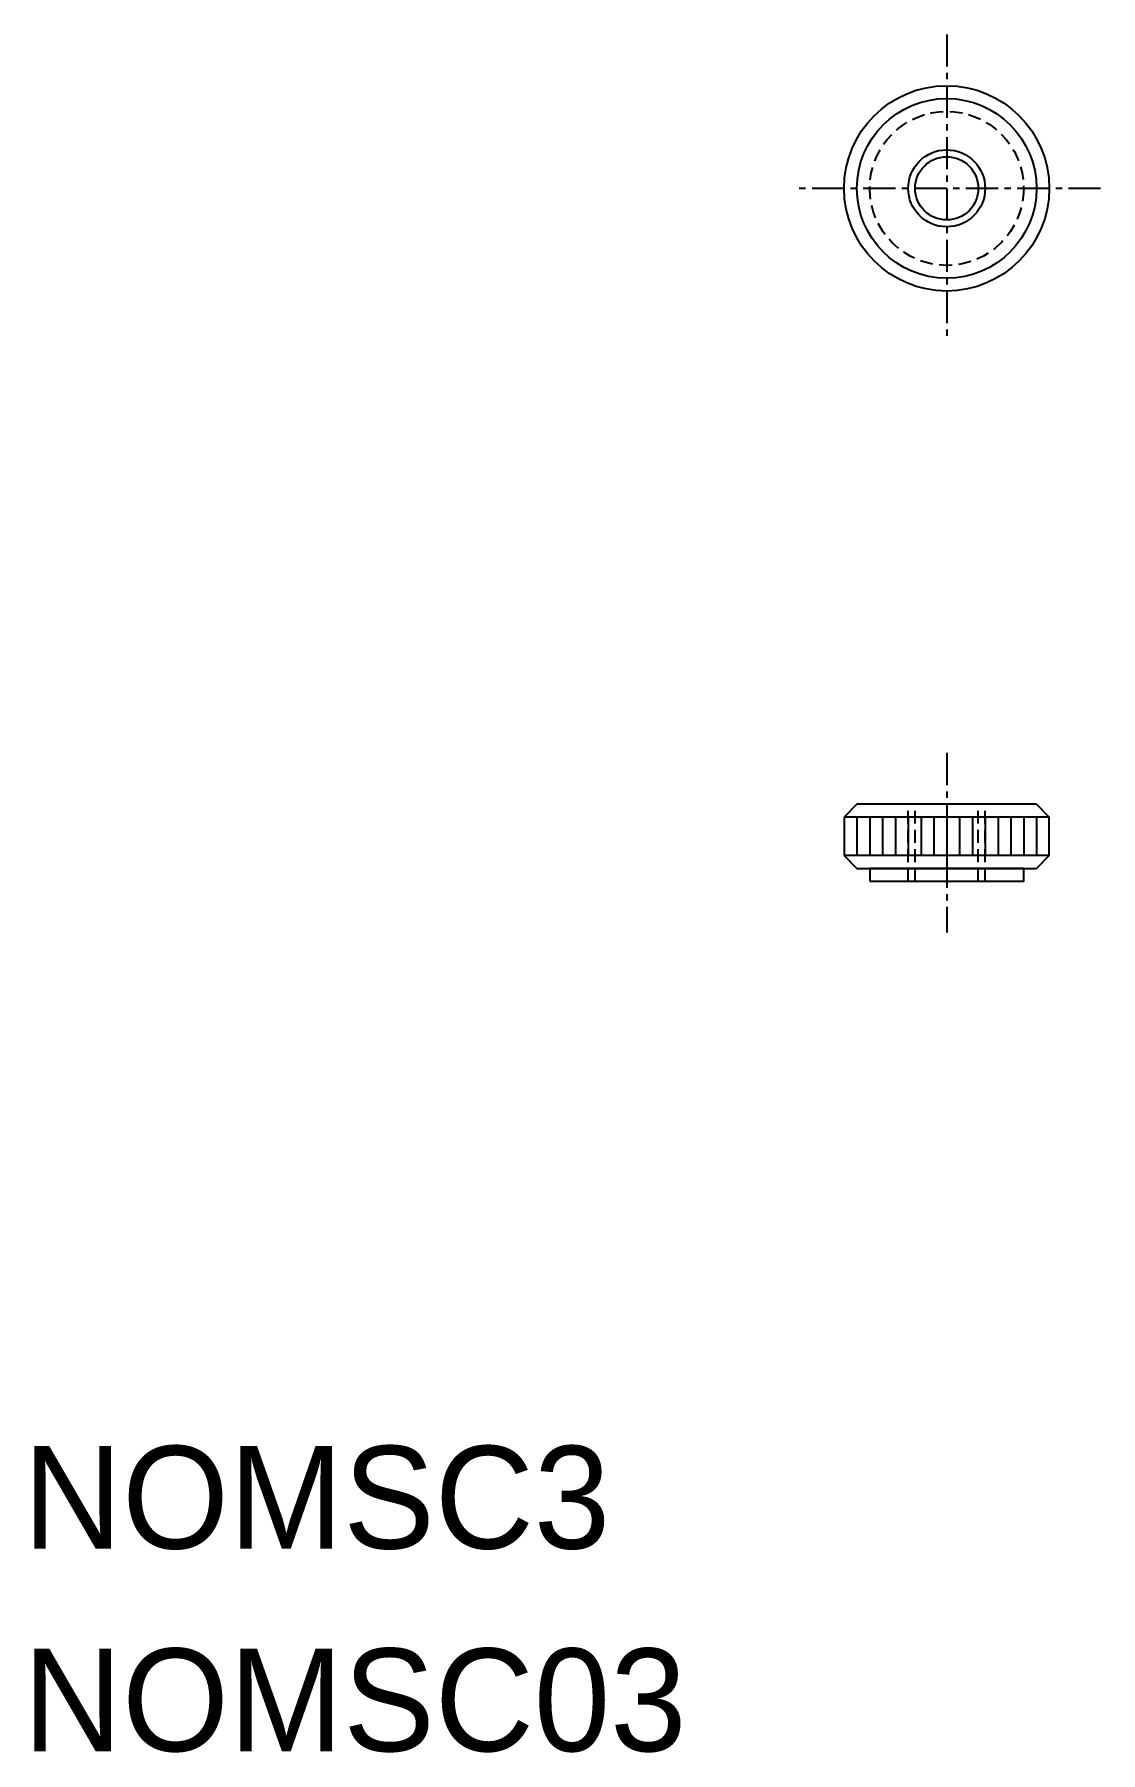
# Model space of a CAD drawing. Extents: x -13028.2 to -12986.7, y -175.9 to -109.
import ezdxf

# ---------------------------------------------------------------- set-up
doc = ezdxf.new("R2010")
doc.units = 0
doc.linetypes.add('CENTER', pattern=[2, 1.25, -0.25, 0.25, -0.25])
doc.linetypes.add('DASHED', pattern=[0.75, 0.5, -0.25])
doc.layers.get('0').update_dxf_attribs({"linetype": 'CONTINUOUS'})
doc.layers.add('CENTER', color=1, linetype='CENTER')

msp = doc.modelspace()

# ---------------------------------------------------------------- linework, layer by layer
at = {"color": 7, "linetype": 'CONTINUOUS'}
for p, q in [((-12996.166, -138.97), (-12996.666, -139.47)), ((-12989.166, -138.97), (-12996.166, -138.97)), ((-12989.166, -138.97), (-12988.666, -139.47)), ((-12988.666, -139.47), (-12996.666, -139.47)), ((-12996.666, -139.47), (-12996.666, -140.97)), ((-12996.666, -139.47), (-12996.666, -140.97)), ((-12996.166, -139.47), (-12996.166, -140.97)), ((-12995.666, -139.47), (-12995.666, -140.97)), ((-12995.166, -139.47), (-12995.166, -140.97)), ((-12994.666, -139.47), (-12994.666, -140.97)), ((-12994.166, -139.47), (-12994.166, -140.97)), ((-12993.666, -139.47), (-12993.666, -140.97)), ((-12993.166, -139.47), (-12993.166, -140.97)), ((-12992.666, -139.47), (-12992.666, -140.97)), ((-12992.166, -139.47), (-12992.166, -140.97)), ((-12991.666, -139.47), (-12991.666, -140.97)), ((-12991.166, -139.47), (-12991.166, -140.97)), ((-12990.666, -139.47), (-12990.666, -140.97)), ((-12990.166, -139.47), (-12990.166, -140.97)), ((-12989.666, -139.47), (-12989.666, -140.97)), ((-12989.166, -139.47), (-12989.166, -140.97)), ((-12989.166, -139.845), (-12989.166, -139.845)), ((-12988.666, -140.97), (-12988.666, -139.47)), ((-12989.166, -140.22), (-12989.166, -140.22)), ((-12988.666, -140.97), (-12996.666, -140.97)), ((-12996.666, -140.97), (-12996.166, -141.47)), ((-12988.666, -140.97), (-12989.166, -141.47)), ((-12996.166, -141.47), (-12989.166, -141.47))]:
    msp.add_line(p, q, dxfattribs=at)
at = {"color": 3, "linetype": 'DASHED'}
for p, q in [((-12994.166, -141.97), (-12994.166, -138.97)), ((-12993.895, -141.97), (-12993.895, -138.97)), ((-12991.436, -141.97), (-12991.436, -138.97)), ((-12991.166, -141.97), (-12991.166, -138.97))]:
    msp.add_line(p, q, dxfattribs=at)
at = {"color": 7, "linetype": 'CONTINUOUS'}
msp.add_lwpolyline([(-12995.666, -141.97), (-12989.666, -141.97), (-12989.666, -141.47), (-12995.666, -141.47)], close=True, dxfattribs=at)
for radius in [4, 3.5, 1.23]:
    msp.add_circle((-12992.666, -114.97), radius, dxfattribs=at)
at = {"color": 3, "linetype": 'DASHED'}
msp.add_circle((-12992.666, -114.97), 3, dxfattribs=at)
at = {"color": 3, "linetype": 'CONTINUOUS'}
msp.add_circle((-12992.666, -114.97), 1.5, dxfattribs=at)
at = {"layer": 'CENTER', "color": 1, "linetype": 'CENTER'}
for p, q in [((-12992.666, -108.97), (-12992.666, -120.97)), ((-12986.666, -114.97), (-12998.666, -114.97)), ((-12992.666, -136.97), (-12992.666, -143.97))]:
    msp.add_line(p, q, dxfattribs=at)

# ---------------------------------------------------------------- texts
at = {"color": 7, "linetype": 'CONTINUOUS'}
for s, p in [('NOMSC3', (-13028.666, -167.97)), ('NOMSC03', (-13028.666, -175.863))]:
    msp.add_text(s, height=4, dxfattribs=at).set_placement(p)

doc.saveas('drawing.dxf')
